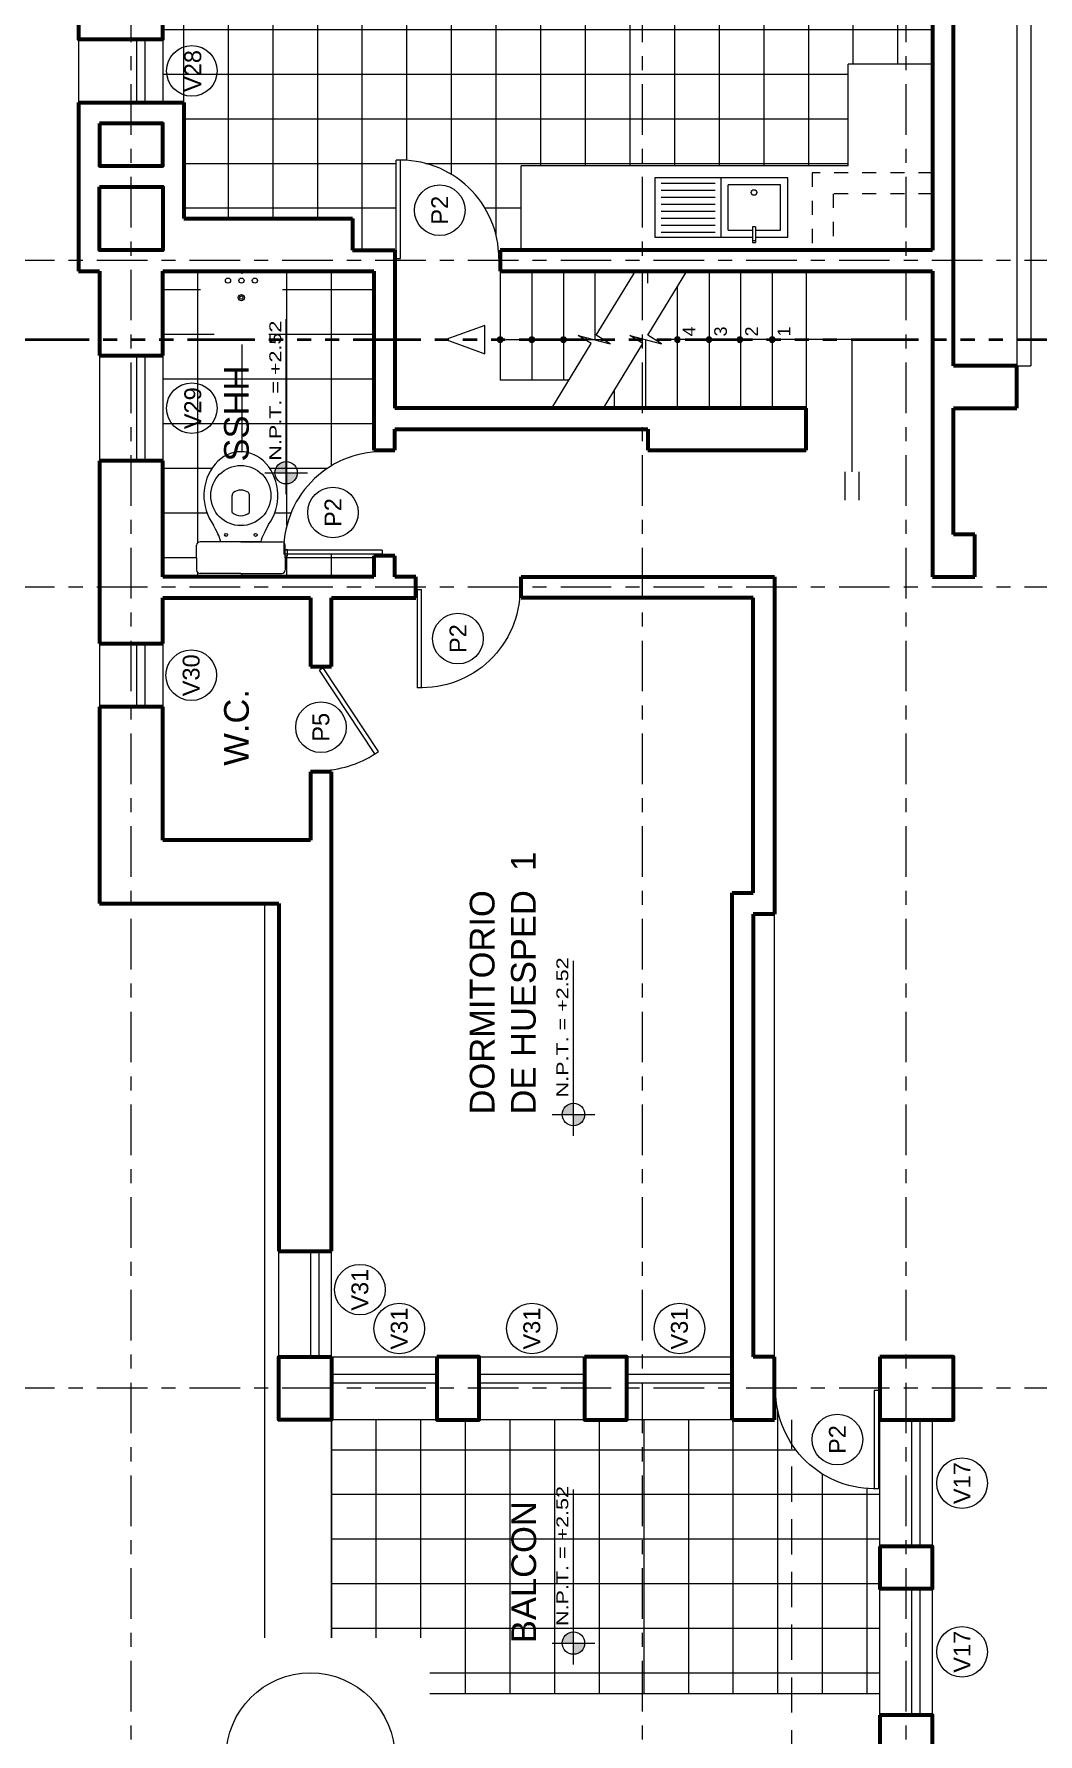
# Model space of a CAD drawing. Header units: millimetres. Extents: x -1459 to -1413, y -119 to 301.
# Drawn here: x -1448.69 to -1441.55, y -24.98 to -12.89 of the extents above; entities that cross this region are included whole.
import ezdxf

# ---------------------------------------------------------------- set-up
doc = ezdxf.new("R2010")
doc.units = ezdxf.units.MM
for name, pattern in [('ACAD_ISO06W100', [36, 24, -3, 0, -3, 0, -3, 0, -3]), ('ACAD_ISO10W100', [18, 12, -3, 0, -3]), ('RAYITAS', [0.375, 0.25, -0.125])]:
    doc.linetypes.add(name, pattern=pattern)
doc.layers.get('0').update_dxf_attribs({"lineweight": 0})
for name, color, linetype, lineweight in [('CORTE PLUMA 5', 5, 'Continuous', 40), ('EJES', 2, 'ACAD_ISO10W100', 13), ('GRADAS CAMBIO NIVEL', 3, 'Continuous', 15), ('MOBILIARIO FIJO', 2, 'Continuous', 9), ('MURO CORTADO', 1, 'Continuous', 60), ('MURO VISTO', 6, 'Continuous', 18), ('PROYECCIONES', 40, 'RAYITAS', 13), ('PUERTA VENTANA', 4, 'Continuous', 9), ('SANITARIOS', 130, 'Continuous', 13), ('TEXTOS', 30, 'Continuous', 5), ('TEXTURAS', 227, 'Continuous', 0), ('VANOS CUADRO', 8, 'Continuous', 9)]:
    doc.layers.add(name, color=color, linetype=linetype, lineweight=lineweight)
doc.styles.add('Arial', font='arial.ttf')
doc.styles.get("Standard").update_dxf_attribs({"font": 'arial.ttf'})
pattern_1 = [(180, (-1328.150261513478, -468.7314902178164), (-5.551115123125783e-17, -0.3175), []), (270, (-1328.150261513478, -468.7314902178164), (0.3175, -5.551115123125783e-17), [])]

# ---------------------------------------------------------------- blocks, each defined once
blk = doc.blocks.new('npt')
h = blk.add_hatch(color=256)
h.paths.add_polyline_path([(-2.91038e-11, -3.638e-12), (0.0708749999757856, -3.638e-12, 0.4142135623368033), (0, 0.0708750000012515)])
h.paths.add_polyline_path([(0, -0.0708750000012515), (-2.91038e-11, -3.638e-12), (-0.0708749999757856, 0, 0.4142135623232728)])
for p, q in [((0, 0.1350000000020373), (0, -0.1350000000020373)), ((-0.1350000000093132, 0), (0.9715157110476866, 0))]:
    blk.add_line(p, q)
blk.add_circle((0, 0), 0.0708750000000036)
blk = doc.blocks.new('FHJK')
at = {"layer": 'PUERTA VENTANA'}
for p, q in [((604.3764424121912, 118.1277774684468), (604.3764424121912, 118.8271343158431)), ((604.4064424121912, 118.1277774684468), (604.4064424121912, 118.8271343158431))]:
    blk.add_line(p, q, dxfattribs=at)
blk.add_arc((604.4064424121914, 118.1277774684468), 0.7000000000000524, 0, 92.45628572359811, dxfattribs=at)
blk = doc.blocks.new('KIOL')
at = {"layer": 'PUERTA VENTANA'}
blk.add_line((606.5414424121908, 117.8177774684466), (607.2407992595871, 117.8177774684466), dxfattribs=at)
blk.add_arc((606.5414424121908, 117.7877774684464), 0.7000000000000524, 270, 2.456285723598368, dxfattribs=at)
blk = doc.blocks.new('CIRCULO GRADA')
at = {"layer": 'GRADAS CAMBIO NIVEL'}
h = blk.add_hatch(color=256, dxfattribs=at)
h.paths.add_polyline_path([(0.0141421356237146, 0.0141421356237288, 0.4142135623736029), (-0.014142135623743, 0.0141421356237288), (-1.42e-14, 0)])
h.paths.add_polyline_path([(0.0141421356237146, 0.0141421356237288), (-4.26e-14, 0), (0.0141421356237146, -0.0141421356237288, 0.4142135623738109)])
h.paths.add_polyline_path([(0.0141421356237146, -0.0141421356237288), (-4.26e-14, 0), (-0.0141421356237146, -0.0141421356237288, 0.414213562372146)])
h.paths.add_polyline_path([(-7.11e-14, -5.68e-14), (-0.0141421356237999, 0.014142135623672, 0.4142135623711055), (-0.0141421356236862, -0.0141421356237288)])
blk.add_circle((0, 0), 0.02, dxfattribs=at)
blk = doc.blocks.new('INODORO 1')
at = {"layer": 'MOBILIARIO FIJO'}
for p, q in [((367.0567010465671, 148.6728973968418), (367.0567010465671, 148.7607990253489)), ((367.3718861687515, 148.7860142749043), (367.0817377737691, 148.7860142749043)), ((367.3718861687515, 148.7860142749043), (367.6620345637338, 148.7860142749043)), ((367.6870712909359, 148.6728973968416), (367.6870712909359, 148.7607990253614)), ((367.056922695628, 148.6599393464955), (367.0408132338274, 148.659939346496)), ((367.0408132338274, 148.659939346496), (367.0408132338274, 148.6179146635377)), ((367.0408132338274, 148.6179146635377), (367.056922695628, 148.6179146635377)), ((367.0567010465671, 148.6728973968418), (367.0567010465671, 148.5849957683222)), ((367.3718861687513, 148.5597805187792), (367.0817377737691, 148.5597805187792)), ((367.2281353397315, 148.559780518779), (367.5156369977714, 148.5597805187792)), ((367.3718861687513, 148.5597805187792), (367.6620345637338, 148.559780518779)), ((367.6870712909359, 148.6728973968416), (367.6870712909359, 148.5849957683345)), ((367.3097712047582, 148.350357515372), (367.3097712047582, 148.2312875803245)), ((367.4344444308666, 148.350357515372), (367.4344444308666, 148.2312875803243))]:
    blk.add_line(p, q, dxfattribs=at)
for centre, radius in [((367.3724452111004, 148.2309715410418), 0.213941777026081), ((367.2670461104175, 148.510534847502), 0.01050617073951798), ((367.4771695252074, 148.510534847502), 0.01050617073951798)]:
    blk.add_circle(centre, radius, dxfattribs=at)
for centre, radius, start, end in [((367.0817377737691, 148.7609769157389), 0.02503735916548067, 90, 180.4070898312266), ((367.6620345637338, 148.7609769157389), 0.02503735916548067, 359.5929101973957, 90), ((367.0817377737691, 148.5848178779447), 0.02503735916548067, 179.5929101973827, 270), ((367.6620345637338, 148.5848178779445), 0.02503735916548067, 270, 0.4070898312265475), ((367.3721078178124, 148.2833581636849), 0.0915137500792298, 47.06469712182599, 132.935302878174), ((367.345608920503, 148.2328051383201), 0.03586983206079106, 182.4247570438933, 221.6359265069881), ((367.3721078178124, 148.2833581636849), 0.0915137500792298, 234.3729721009291, 305.6270278991839), ((367.3986067151219, 148.2328051383201), 0.03586983206079106, 318.3640734932557, 357.5752429557417)]:
    blk.add_arc(centre, radius, start, end, dxfattribs=at)
blk.add_ellipse((367.3724452111004, 148.2309715410418), major_axis=(-0.0003373932877366696, -0.31206743737107), ratio=0.8415857121190743, start_param=-2.293426309950728, end_param=2.307823187087835, dxfattribs=at)
for points, knots in [([(367.2281353397315, 148.559780518779), (367.2247829374159, 148.5395008579339), (367.2065621791568, 148.4981968193192), (367.1864694924083, 148.45875804), (367.1756766158147, 148.4375733232164)], [0, 0, 0, 0, 0.06166465119885829, 0.1332294422540202, 0.1332294422540202, 0.1332294422540202, 0.1332294422540202]), ([(367.5156369977714, 148.5597805187792), (367.5190887053326, 148.5396575949294), (367.5370036164405, 148.4993662586337), (367.5566997178784, 148.4608595859115), (367.5671427253361, 148.4404984936543)], [0.0004021721269464019, 0.0004021721269464019, 0.0004021721269464019, 0.0004021721269464019, 0.06166465119885829, 0.130541715782985, 0.130541715782985, 0.130541715782985, 0.130541715782985])]:
    blk.add_open_spline(points, degree=3, knots=knots, dxfattribs=at)
blk = doc.blocks.new('lavadero')
at = {"layer": 'MOBILIARIO FIJO'}
for centre, radius in [((270.2381860995952, 170.0337228569724), 0.01840810419685113), ((270.1174549883727, 169.9386143186225), 0.02218251811223126), ((270.1174549883727, 169.9386143186225), 0.01143709943312388), ((270.2381860995952, 169.9382308164518), 0.01840810419685113), ((270.2381860995952, 169.8423552737599), 0.01840810419685113)]:
    blk.add_circle(centre, radius, dxfattribs=at)
blk = doc.blocks.new('HJKL')
at = {"layer": 'PUERTA VENTANA'}
for p, q in [((616.1914424121913, 118.4927774684468), (615.492085564795, 118.4927774684468)), ((616.1914424121913, 118.4627774684468), (615.492085564795, 118.4627774684468)), ((616.1914424121913, 118.4977774684471), (616.1914424121913, 118.4627774684468))]:
    blk.add_line(p, q, dxfattribs=at)
blk.add_arc((616.1914424121913, 118.4627774684466), 0.7000000000000524, 177.5437142764017, 270, dxfattribs=at)

msp = doc.modelspace()

# ---------------------------------------------------------------- hatches: boundary and pattern name
at = {"layer": 'TEXTURAS'}
h = msp.add_hatch(dxfattribs=at)
h.set_pattern_fill('ANSI37', color=256, scale=0.1, angle=45, style=0)
h.set_pattern_definition([(180, (-1208.551778573535, -9.680265207536195), (-5.551115123125783e-17, -0.3175), []), (270, (-1208.551778573535, -9.680265207536195), (0.3175, -5.551115123125783e-17), [])])
h.paths.add_polyline_path([(-1446.578038981924, -8.439520554148572), (-1446.578038981924, -8.649520554148609), (-1447.028038981924, -8.649520554148609), (-1447.778038981924, -8.649520554148609), (-1447.778038981924, -9.399520554148609), (-1447.778038981924, -9.849520554148427), (-1447.778038981924, -10.59952055414888), (-1447.778038981924, -11.0495205541487), (-1447.778038981924, -11.7995205541487), (-1447.778038981924, -12.9245205541487), (-1447.778038981924, -13.37452055414897), (-1447.628038981925, -13.37452055414897), (-1447.628038981925, -14.19952055414879), (-1446.428038981925, -14.19952055414879), (-1446.428038981925, -14.42452055414915), (-1446.118038981924, -14.42452055414915), (-1446.118038981924, -13.78514771607606, -0.4016958768379831), (-1445.39061377545, -14.42452055414915), (-1445.228038981924, -14.42452055414915), (-1445.228038981924, -13.82452055414925), (-1444.365538981924, -13.82452055414941), (-1444.365538981924, -10.2995205541487), (-1444.928038981924, -10.2995205541487), (-1444.928038981924, -9.989520554148342), (-1445.567395829321, -9.989520554148342, -0.4016892198870846), (-1444.928038981924, -9.262096723181596), (-1444.928038981924, -8.649520554148609), (-1445.378038981925, -8.649520554148609), (-1445.828038981924, -8.649520554148609), (-1445.828038981924, -8.439520554148572), (-1445.838038981924, -8.439520554148572)])
h.paths.add_polyline_path([(-1444.365538981924, -10.2995205541487), (-1444.365538981924, -13.82452055414941), (-1442.903038981924, -13.8245205541497), (-1442.903038981924, -13.10146188791887), (-1442.490538981924, -13.10146188791887), (-1442.490538981924, -11.68568807132886, -0.3838726230918177), (-1443.117389901114, -10.98952055414873), (-1443.128038981924, -11.0495205541487), (-1443.278038981924, -11.0495205541487), (-1443.278038981924, -10.2995205541487)])
h.paths.add_polyline_path([(-1442.490538981924, -11.68568807132886), (-1442.490538981924, -13.10146188791887), (-1442.303038981924, -13.10146188791887), (-1442.303038981924, -11.0495205541487), (-1442.378038981925, -11.0495205541487), (-1442.378038981925, -10.98952055414873), (-1442.387389901114, -10.98952055414873), (-1442.387389901114, -11.688877401545, -0.03690676533482583)])
h.paths.add_polyline_path([(-1444.777104466235, -10.45156085055631), (-1444.777104466235, -10.17229209202971), (-1444.941961219305, -10.17229209202971), (-1444.941961219305, -10.45156085055631)], flags=24)
h.paths.add_polyline_path([(-1444.152104466235, -10.4506004139939), (-1444.152104466235, -10.1713316554673), (-1444.316961219305, -10.1713316554673), (-1444.316961219305, -10.4506004139939)], flags=9)
h = msp.add_hatch(dxfattribs=at)
h.set_pattern_fill('ANSI37', color=256, scale=0.1, angle=45, style=0)
h.set_pattern_definition(pattern_1)
edge = h.paths.add_edge_path()
edge.add_line((-1447.778038981924, -14.57452055414879), (-1447.778038981924, -15.1745205541487))
edge.add_line((-1447.778038981924, -15.1745205541487), (-1447.778038981924, -15.9245205541487))
edge.add_line((-1447.778038981924, -15.9245205541487), (-1447.778038981924, -16.74952055414897))
edge.add_line((-1447.778038981924, -16.74952055414897), (-1446.278038981924, -16.74952055414897))
edge.add_line((-1446.278038981924, -16.74952055414897), (-1446.278038981924, -16.59952055414888))
edge.add_line((-1446.278038981924, -16.59952055414888), (-1446.278038981924, -16.58952055414878))
edge.add_line((-1446.278038981924, -16.58952055414878), (-1446.891539786928, -16.58952055414878))
edge.add_line((-1446.891539786928, -16.58952055414878), (-1446.891539786928, -16.60062611452688))
edge.add_line((-1446.891539786928, -16.60062611452688), (-1446.907427599667, -16.60062611452642))
edge.add_line((-1446.907427599667, -16.60062611452642), (-1446.907427599667, -16.61358416487266))
edge.add_line((-1446.907427599667, -16.61358416487266), (-1446.907427599667, -16.70148579337976))
edge.add_arc((-1446.932464326869, -16.70166368376979), 0.02503735916542609, -90, 0.4070898313607927, ccw=False)
edge.add_line((-1446.932464326869, -16.72670104293522), (-1447.222612721852, -16.72670104293522))
edge.add_line((-1447.222612721852, -16.72670104293522), (-1447.512761116834, -16.72670104293522))
edge.add_arc((-1447.512761116834, -16.70166368376974), 0.02503735916549565, 180.4070897292423, 270, ccw=False)
edge.add_line((-1447.537797844036, -16.70184157411515), (-1447.537797844036, -16.61358416487244))
edge.add_line((-1447.537797844036, -16.61358416487244), (-1447.537797844036, -16.52568253630133))
edge.add_arc((-1447.512761116834, -16.5255046459753), 0.02503735916542609, 90, 180.4070896848857, ccw=False)
edge.add_line((-1447.512761116834, -16.50046728680988), (-1447.366363550872, -16.50046728680999))
edge.add_spline(control_points=[(-1447.366363550872, -16.50046728681011), (-1447.369815258433, -16.48034436296027), (-1447.387730169541, -16.44005302666457), (-1447.407426270978, -16.40154635394239), (-1447.417869278436, -16.3811852616852)], knot_values=[0.0004021721269464019, 0.0004021721269464019, 0.0004021721269464019, 0.0004021721269464019, 0.06166465119885829, 0.130541715782985, 0.130541715782985, 0.130541715782985, 0.130541715782985], degree=3, periodic=0)
edge.add_ellipse((-1447.223171764201, -16.17165830907263), major_axis=(0.000337393288056767, 0.3120674373710465), ratio=0.8415857121191044, start_angle=228.5963518156028, end_angle=492.2285284826155, ccw=False)
edge.add_spline(control_points=[(-1447.026403168915, -16.37826009124726), (-1447.037196045508, -16.39944480803089), (-1447.057288732257, -16.43888358735009), (-1447.075509490516, -16.48018762596482), (-1447.078861892832, -16.50046728680988)], knot_values=[0, 0, 0, 0, 0.0715647910551619, 0.1332294422540202, 0.1332294422540202, 0.1332294422540202, 0.1332294422540202], degree=3, periodic=0)
edge.add_line((-1447.078861892832, -16.50046728681011), (-1446.932464326869, -16.50046728681011))
edge.add_arc((-1446.932464326869, -16.52550464597559), 0.02503735916549282, 48.99435750116447, 90, ccw=False)
edge.add_arc((-1446.218038981924, -16.55952055414858), 0.700000000000061, 94.91710033552403, 175.6651047170597, ccw=False)
edge.add_line((-1446.278038981924, -15.86209672318202), (-1446.278038981924, -15.84952055414854))
edge.add_line((-1446.278038981924, -15.84952055414854), (-1446.278038981924, -14.57452055414879))
edge.add_line((-1446.278038981924, -14.57452055414879), (-1447.778038981924, -14.57452055414879))
h.paths.add_polyline_path([(-1447.511200312129, -14.81509693906131), (-1447.511200312129, -14.62213271044394, -0.4142135623730949), (-1447.483588155834, -14.59452055414877), (-1446.953588155834, -14.59452055414872, -0.4142135623720913), (-1446.925975999539, -14.62213271044382), (-1446.925975999539, -14.81509693900225, -0.9646142265570078)], flags=16)
h = msp.add_hatch(dxfattribs=at)
h.set_pattern_fill('ANSI37', color=256, scale=0.1, angle=45, style=0)
h.set_pattern_definition(pattern_1)
edge = h.paths.add_edge_path()
edge.add_line((-1445.878038981931, -24.29952055414824), (-1445.878038981931, -24.69952055414919))
edge.add_line((-1445.878038981931, -24.69952055414919), (-1442.678038981926, -24.6995205541497))
edge.add_line((-1442.678038981926, -24.6995205541497), (-1442.678038981925, -23.23837676253575))
edge.add_arc((-1442.718038981925, -22.53952055414945), 0.7000000000000283, 179.9999999999953, 273.275828959758, ccw=False)
edge.add_line((-1443.418038981925, -22.53952055414939), (-1443.428038981925, -22.74952055414943))
edge.add_line((-1443.428038981925, -22.74952055414943), (-1446.578038981924, -22.74952055414943))
edge.add_line((-1446.578038981924, -22.74952055414943), (-1446.578038981924, -24.29952055414824))
edge.add_line((-1446.578038981924, -24.29952055414824), (-1445.878038981931, -24.29952055414824))

# ---------------------------------------------------------------- linework, layer by layer
at = {"layer": 'CORTE PLUMA 5', "linetype": 'ACAD_ISO06W100', "lineweight": 40, "ltscale": 0.02}
msp.add_line((-1453.503038981919, -15.06202055414894), (-1425.428038981923, -15.06202055414892), dxfattribs=at)
at = {"layer": 'EJES', "ltscale": 0.03}
for p, q in [((-1448.003038981919, -41.32452055414868), (-1448.003038981919, 10.60047944585105)), ((-1444.365538981924, -41.32452055414913), (-1444.365538981924, 10.60047944585071)), ((-1442.490538981924, -41.32452055414868), (-1442.490538981924, 10.60047944585128)), ((-1427.428038981924, -14.49950456347258), (-1451.503038981919, -14.49950456347236)), ((-1427.428038981923, -16.82452055414925), (-1451.503038981919, -16.82452055414902)), ((-1427.428038981923, -22.52452055414952), (-1451.503038981919, -22.52452055414929))]:
    msp.add_line(p, q, dxfattribs=at)
at = {"layer": 'GRADAS CAMBIO NIVEL'}
for p, q in [((-1445.378038981924, -14.57452055414879), (-1445.378038981924, -15.34952055414888)), ((-1445.153038981925, -14.57452055414879), (-1445.153038981925, -15.34952055414888)), ((-1444.928038981925, -14.57452055414879), (-1444.928038981925, -15.34952055414888)), ((-1444.703038981925, -15.06367069720594), (-1444.703038981925, -14.57452055414879)), ((-1444.328038981924, -14.66112309452754), (-1444.328038981924, -14.57452055414879)), ((-1443.893038981924, -14.57452055414876), (-1443.893038981924, -15.54952055414913)), ((-1443.668038981924, -14.57452055414876), (-1443.668038981924, -15.54952055414913)), ((-1443.443038981924, -14.57452055414876), (-1443.443038981924, -15.54952055414913)), ((-1443.203038981924, -14.57452055414876), (-1443.203038981924, -15.54952055414913)), ((-1444.118038981924, -15.54952055414913), (-1444.118038981924, -14.6849773428255)), ((-1445.338755772871, -15.06202055414829), (-1444.625427685438, -15.0620205541484)), ((-1444.343038981924, -15.54952055414913), (-1444.343038981924, -15.06112309452726)), ((-1444.888617723317, -15.34952055414888), (-1445.378038981924, -15.34952055414888)), ((-1444.568038981924, -15.42401810705303), (-1444.568038981924, -15.54952055414913)), ((-1442.92528973865, -16.20326906054382), (-1442.92528973865, -16.00326906054377)), ((-1442.82528973865, -16.20326906054382), (-1442.82528973865, -16.00326906054377))]:
    msp.add_line(p, q, dxfattribs=at)
for points in [[(-1445.010397203363, -15.54952055414915), (-1444.730293507888, -15.08950266711261), (-1444.823097047487, -15.03299477227168), (-1444.595897428822, -15.09104633602627), (-1444.694628327169, -15.03092928396862), (-1444.416722238141, -14.57452055414879)], [(-1444.644457095683, -15.54952055414913), (-1444.364353400208, -15.08950266711315), (-1444.457156939807, -15.03299477227222), (-1444.229957321143, -15.09104633602681), (-1444.328688219489, -15.03092928396916), (-1444.050782130461, -14.57452055414876)], [(-1442.87528973865, -16.00326906054377), (-1442.87528973865, -15.06202055414931), (-1444.262626683196, -15.06202055414852)]]:
    msp.add_lwpolyline(points, dxfattribs=at)
msp.add_lwpolyline([(-1445.488755772871, -14.96202055414247), (-1445.763914425499, -15.06202055414829), (-1445.488755772871, -15.16202055415411)], close=True, dxfattribs=at)
at = {"layer": 'MOBILIARIO FIJO'}
for p, q in [((-1441.703038981924, -12.24952055414852), (-1441.703038981924, -15.24952055414897)), ((-1441.603038981925, -12.24952055414852), (-1441.603038981925, -15.24952055414897)), ((-1442.903038981924, -13.8245205541497), (-1442.903038981924, -13.10146188791887)), ((-1445.228038981924, -14.42452055414915), (-1445.228038981924, -13.82452055414925)), ((-1443.33351634617, -13.91032154841483), (-1444.277915517508, -13.91032154841483)), ((-1444.277915517508, -13.91032154841483), (-1444.277915517508, -14.33368068051325)), ((-1443.805715931839, -14.33368068051325), (-1443.805715931839, -13.91032154841483)), ((-1443.33351634617, -14.33368068051325), (-1443.33351634617, -13.91032154841483)), ((-1444.233012619253, -13.94781969405452), (-1443.849705466071, -13.94781969405452)), ((-1444.233012619253, -13.99781969405447), (-1443.849705466071, -13.99781969405447)), ((-1443.755715931839, -14.2836806805133), (-1443.755715931839, -13.96032154841478)), ((-1443.38351634617, -13.96032154841478), (-1443.755715931839, -13.96032154841478)), ((-1443.38351634617, -14.28368068051319), (-1443.38351634617, -13.96032154841478)), ((-1444.233012619253, -14.04781969405443), (-1443.849705466071, -14.04781969405443)), ((-1444.233012619253, -14.09781969405438), (-1443.849705466071, -14.09781969405438)), ((-1444.233012619253, -14.14781969405433), (-1443.849705466071, -14.14781969405433)), ((-1444.233012619253, -14.19781969405429), (-1443.849705466071, -14.19781969405429)), ((-1444.233012619253, -14.24781969405424), (-1443.849705466071, -14.24781969405424)), ((-1443.56292443964, -14.26036169960051), (-1443.58292443964, -14.26036169960051)), ((-1443.58292443964, -14.26036169960057), (-1443.58292443964, -14.3718342798675)), ((-1443.56292443964, -14.26036169960057), (-1443.56292443964, -14.3718342798675)), ((-1444.277915517508, -14.33368068051325), (-1443.58292443964, -14.33368068051325)), ((-1444.233012619253, -14.2978196940542), (-1443.849705466071, -14.2978196940542)), ((-1443.755715931839, -14.28368068051307), (-1443.58292443964, -14.28368068051319)), ((-1443.58292443964, -14.35610249286904), (-1443.56292443964, -14.35610249286904)), ((-1443.58292443964, -14.3718342798675), (-1443.56292443964, -14.3718342798675)), ((-1443.56292443964, -14.28368068051319), (-1443.38351634617, -14.28368068051319)), ((-1443.56292443964, -14.33368068051314), (-1443.33351634617, -14.33368068051325)), ((-1441.703038981924, -15.24952055414897), (-1441.603038981925, -15.24952055414897)), ((-1443.428038981925, -22.29952055414915), (-1443.428038981925, -19.14952055414906))]:
    msp.add_line(p, q, dxfattribs=at)
for points in [[(-1442.308594537479, -13.10146188791887), (-1442.903038981924, -13.10146188791887)], [(-1442.903038981924, -13.8245205541497), (-1445.228038981924, -13.82452055414925)]]:
    msp.add_lwpolyline(points, dxfattribs=at)
msp.add_circle((-1443.57292443964, -14.01527005770234), 0.01968539829090332, dxfattribs=at)
at = {"layer": 'MURO CORTADO'}
for p, q in [((-1442.303038981924, -11.0495205541487), (-1442.303038981924, -14.42452055414915)), ((-1442.153038981924, -15.24952055414897), (-1442.153038981924, -12.24952055414852)), ((-1448.378038981925, -13.37452055414897), (-1447.628038981925, -13.37452055414897)), ((-1448.378038981925, -13.37452055414897), (-1448.378038981925, -14.57452055414879)), ((-1447.628038981925, -13.37452055414897), (-1447.628038981925, -14.19952055414879)), ((-1447.628038981925, -14.19952055414879), (-1446.428038981925, -14.19952055414879)), ((-1446.428038981925, -14.19952055414879), (-1446.428038981925, -14.42452055414915)), ((-1446.428038981925, -14.42452055414915), (-1446.128038981924, -14.42452055414915)), ((-1446.128038981925, -14.42452055414915), (-1446.128038981925, -15.54952055414915)), ((-1442.303038981924, -14.42452055414915), (-1445.378038981924, -14.42452055414915)), ((-1445.378038981924, -14.42452055414915), (-1445.378038981924, -14.57452055414879)), ((-1448.378038981925, -14.57452055414879), (-1448.228038981925, -14.57452055414879)), ((-1448.228038981925, -14.57452055414879), (-1448.228038981925, -15.1745205541487)), ((-1447.778038981924, -15.1745205541487), (-1447.778038981924, -14.57452055414879)), ((-1447.778038981924, -14.57452055414879), (-1446.278038981924, -14.57452055414879)), ((-1446.278038981924, -14.57452055414879), (-1446.278038981924, -15.84952055414888)), ((-1445.378038981924, -14.57452055414879), (-1442.303038981924, -14.57452055414879)), ((-1442.303038981924, -14.57452055414879), (-1442.303038981924, -16.74952055414897)), ((-1448.228038981925, -15.1745205541487), (-1447.778038981924, -15.1745205541487)), ((-1441.703038981924, -15.24952055414897), (-1442.153038981924, -15.24952055414897)), ((-1441.703038981924, -15.54952055414915), (-1441.703038981924, -15.24952055414897)), ((-1443.203038981924, -15.54952055414913), (-1446.128038981925, -15.54952055414915)), ((-1443.203038981924, -15.84952055414882), (-1443.203038981924, -15.5495205541491)), ((-1442.153038981924, -16.44952055414879), (-1442.153038981924, -15.54952055414915)), ((-1442.153038981924, -15.54952055414915), (-1441.703038981924, -15.54952055414915)), ((-1446.128038981925, -15.84952055414888), (-1446.128038981925, -15.69952055414879)), ((-1446.128038981925, -15.69952055414879), (-1444.328038981924, -15.69952055414879)), ((-1444.328038981924, -15.69952055414879), (-1444.328038981924, -15.84952055414888)), ((-1447.778038981924, -15.9245205541487), (-1448.228038981925, -15.9245205541487)), ((-1448.228038981925, -15.9245205541487), (-1448.228038981925, -17.22452055414922)), ((-1447.778038981924, -16.74952055414897), (-1447.778038981924, -15.9245205541487)), ((-1446.278038981924, -15.84952055414888), (-1446.128038981925, -15.84952055414888)), ((-1444.328038981924, -15.84952055414888), (-1443.203038981924, -15.84952055414888)), ((-1442.003038981924, -16.44952055414879), (-1442.153038981924, -16.44952055414879)), ((-1442.003038981924, -16.74952055414897), (-1442.003038981924, -16.44952055414879)), ((-1446.278038981924, -16.59952055414888), (-1446.278038981924, -16.74952055414897)), ((-1446.128038981925, -16.59952055414888), (-1446.278038981924, -16.59952055414888)), ((-1446.128038981925, -16.74952055414897), (-1446.128038981925, -16.59952055414888)), ((-1446.278038981924, -16.74952055414897), (-1447.778038981924, -16.74952055414897)), ((-1445.978038981924, -16.74952055414897), (-1446.128038981925, -16.74952055414897)), ((-1445.978038981924, -16.89952055414906), (-1445.978038981924, -16.74952055414897)), ((-1445.228038981924, -16.74952055414897), (-1443.428038981925, -16.74952055414897)), ((-1445.228038981924, -16.89952055414906), (-1445.228038981924, -16.74952055414897)), ((-1443.428038981925, -16.74952055414897), (-1443.428038981925, -19.14952055414912)), ((-1442.303038981924, -16.74952055414897), (-1442.003038981924, -16.74952055414897)), ((-1447.778038981924, -17.22452055414922), (-1447.778038981924, -16.89952055414906)), ((-1447.778038981924, -16.89952055414906), (-1446.728038981925, -16.89952055414906)), ((-1446.728038981925, -16.89952055414906), (-1446.728038981925, -17.38702055414873)), ((-1446.578038981924, -16.89952055414906), (-1445.978038981924, -16.89952055414906)), ((-1446.578038981924, -17.38702055414873), (-1446.578038981924, -16.89952055414906)), ((-1443.578038981924, -16.89952055414906), (-1445.228038981924, -16.89952055414906)), ((-1443.578038981924, -18.99952055414897), (-1443.578038981924, -16.89952055414906)), ((-1448.228038981925, -17.22452055414922), (-1447.778038981924, -17.22452055414922)), ((-1446.728038981925, -17.38702055414873), (-1446.578038981924, -17.38702055414873)), ((-1447.778038981924, -17.67452055414904), (-1448.228038981925, -17.67452055414904)), ((-1448.228038981925, -17.67452055414915), (-1448.228038981925, -19.07452055414879)), ((-1447.778038981924, -18.62452055414897), (-1447.778038981924, -17.67452055414904)), ((-1446.578038981924, -18.13702055414919), (-1446.728038981925, -18.13702055414919)), ((-1446.728038981925, -18.13702055414925), (-1446.728038981925, -18.62452055414897)), ((-1446.578038981924, -21.54952055414961), (-1446.578038981925, -18.13702055414919)), ((-1446.728038981925, -18.62452055414897), (-1447.778038981924, -18.62452055414897)), ((-1448.228038981925, -19.07452055414879), (-1446.953038981924, -19.07452055414879)), ((-1446.953038981924, -19.07452055414879), (-1446.953038981924, -21.54952055414961)), ((-1443.728038981925, -18.99952055414897), (-1443.578038981924, -18.99952055414897)), ((-1443.728038981925, -22.74952055414943), (-1443.728038981925, -18.99952055414897)), ((-1443.428038981925, -19.14952055414912), (-1443.578038981924, -19.14952055414906)), ((-1443.578038981924, -19.14952055414906), (-1443.578038981925, -22.29952055414915)), ((-1446.953038981924, -21.54952055414961), (-1446.578038981924, -21.54952055414961)), ((-1443.428038981925, -22.29952055414915), (-1443.578038981925, -22.29952055414915)), ((-1443.428038981925, -22.74952055414943), (-1443.428038981925, -22.29952055414915)), ((-1443.728038981925, -22.74952055414943), (-1443.428038981925, -22.74952055414943))]:
    msp.add_line(p, q, dxfattribs=at)
for points in [[(-1448.378038981925, -11.7995205541487), (-1448.378038981925, -12.9245205541487), (-1447.778038981924, -12.9245205541487), (-1447.778038981924, -11.7995205541487)], [(-1448.228038981925, -13.52452055414861), (-1448.228038981925, -13.82452055414879), (-1447.778038981924, -13.82452055414879), (-1447.778038981924, -13.52452055414861)], [(-1448.228038981925, -13.97452055414888), (-1447.778038981924, -13.97452055414888), (-1447.778038981924, -14.42452055414915), (-1448.228038981925, -14.42452055414915)], [(-1446.578038981924, -22.29952055414915), (-1446.578038981924, -22.74952055414943), (-1446.953038981924, -22.74952055414943), (-1446.953038981924, -22.29952055414915)], [(-1445.828038981925, -22.29952055414915), (-1445.828038981925, -22.74952055414943), (-1445.528038981925, -22.74952055414943), (-1445.528038981925, -22.29952055414915)], [(-1444.778038981924, -22.29952055414915), (-1444.778038981924, -22.74952055414943), (-1444.478038981925, -22.74952055414943), (-1444.478038981925, -22.29952055414915)], [(-1442.678038981924, -22.29952055414915), (-1442.678038981924, -22.74952055414943), (-1442.153038981924, -22.74952055414943), (-1442.153038981924, -22.29952055414915)], [(-1442.678038981924, -23.64952055414906), (-1442.678038981924, -23.94952055414879), (-1442.303038981924, -23.94952055414879), (-1442.303038981924, -23.64952055414906)], [(-1442.678038981924, -24.84952055414934), (-1442.678038981924, -25.14952055414906), (-1442.303038981924, -25.14952055414906), (-1442.303038981924, -24.84952055414934)]]:
    msp.add_lwpolyline(points, close=True, dxfattribs=at)
at = {"layer": 'MURO VISTO'}
for p, q in [((-1448.378038981925, -12.9245205541487), (-1448.378038981925, -13.37452055414897)), ((-1447.778038981924, -12.9245205541487), (-1447.778038981924, -13.37452055414897)), ((-1448.228038981925, -15.1745205541487), (-1448.228038981925, -15.9245205541487)), ((-1447.778038981924, -15.1745205541487), (-1447.778038981924, -15.9245205541487)), ((-1448.228038981925, -17.22452055414922), (-1448.228038981925, -17.67452055414904)), ((-1447.778038981924, -17.22452055414922), (-1447.778038981924, -17.67452055414904)), ((-1447.053038981931, -24.29952055414836), (-1447.05303898193, -19.07452055414868)), ((-1446.953038981924, -22.29952055414915), (-1446.953038981924, -21.54952055414961)), ((-1446.578038981924, -22.29952055414915), (-1446.578038981924, -21.54952055414961)), ((-1446.578038981924, -22.29952055414915), (-1445.828038981925, -22.29952055414915)), ((-1445.528038981924, -22.29952055414915), (-1444.778038981924, -22.29952055414915)), ((-1444.478038981924, -22.29952055414915), (-1443.728038981925, -22.29952055414915)), ((-1445.828038981924, -22.74952055414943), (-1446.578038981924, -22.74952055414943)), ((-1446.578038981924, -22.74952055414943), (-1446.578038981924, -24.2995205541483)), ((-1444.778038981924, -22.74952055414943), (-1445.528038981924, -22.74952055414943)), ((-1443.728038981924, -22.74952055414943), (-1444.478038981924, -22.74952055414943)), ((-1442.678038981926, -23.64952055414906), (-1442.678038981926, -22.74952055414943)), ((-1442.303038981947, -23.64952055414906), (-1442.303038981952, -22.74952055414943)), ((-1442.678038981926, -24.84952055414934), (-1442.678038981926, -23.94952055414879)), ((-1442.303038981942, -24.84952055414934), (-1442.303038981946, -23.94952055414925)), ((-1442.678038981926, -24.6995205541497), (-1445.878038981931, -24.69952055414925))]:
    msp.add_line(p, q, dxfattribs=at)
msp.add_circle((-1446.728038981925, -25.14952055414906), 0.6000000000001364, dxfattribs=at)
at = {"layer": 'PROYECCIONES', "linetype": 'RAYITAS', "lineweight": 13, "ltscale": 0.3}
for p, q in [((-1442.303038981924, -13.87458976124177), (-1443.160185199645, -13.87458976141639)), ((-1443.160185199645, -13.87458976141639), (-1443.160185199533, -14.42452055414915)), ((-1442.303038981924, -14.02458976124186), (-1443.010185199726, -14.02458976138592)), ((-1443.010185199726, -14.02458976138592), (-1443.010185199645, -14.42452055414915))]:
    msp.add_line(p, q, dxfattribs=at)
at = {"layer": 'PROYECCIONES'}
msp.add_line((-1443.303038981924, -36.08135630068088), (-1443.303038981925, -22.74952055414954), dxfattribs=at)
at = {"layer": 'PUERTA VENTANA'}
for p, q in [((-1447.963038981919, -13.37452055414897), (-1447.963038981919, -12.9245205541487)), ((-1447.903038981919, -13.37452055414897), (-1447.903038981919, -12.9245205541487)), ((-1446.088038981925, -14.48450456347234), (-1446.088038981924, -13.78450456347229)), ((-1446.118038981925, -14.48450456347234), (-1446.088038981925, -14.48450456347234)), ((-1447.963038981919, -15.9245205541487), (-1447.963038981919, -15.1745205541487)), ((-1447.903038981919, -15.9245205541487), (-1447.903038981919, -15.1745205541487)), ((-1445.968038981924, -16.83952055414912), (-1445.938038981924, -16.83952055414912)), ((-1445.938038981925, -17.53952055414916), (-1445.938038981924, -16.83952055414912)), ((-1447.963038981919, -17.67452055414904), (-1447.963038981919, -17.22452055414928)), ((-1447.903038981919, -17.67452055414904), (-1447.903038981919, -17.22452055414928)), ((-1446.638038981923, -17.3970205541485), (-1446.66306011229, -17.4135717787311)), ((-1446.269551015812, -18.00845479504537), (-1446.66306011229, -17.4135717787311)), ((-1446.244529885446, -17.99190357046277), (-1446.638038981923, -17.3970205541485)), ((-1446.725538981925, -22.29952055414915), (-1446.725538981925, -21.54952055414961)), ((-1446.665538981925, -22.29952055414915), (-1446.665538981925, -21.54952055414961)), ((-1446.578038981924, -22.42452055414932), (-1445.828038981925, -22.42452055414932)), ((-1446.578038981924, -22.48452055414933), (-1445.828038981925, -22.48452055414933)), ((-1445.528038981924, -22.42452055414932), (-1444.778038981925, -22.42452055414932)), ((-1445.528038981924, -22.48452055414933), (-1444.778038981925, -22.48452055414933)), ((-1444.478038981924, -22.42452055414932), (-1443.728038981924, -22.42452055414932)), ((-1444.478038981924, -22.48452055414933), (-1443.728038981924, -22.48452055414933)), ((-1442.450538981918, -23.64952055414639), (-1442.450538981918, -22.74952055414659)), ((-1442.390538981917, -23.64952055414639), (-1442.390538981917, -22.74952055414664)), ((-1442.450538981918, -24.84952055414666), (-1442.450538981918, -23.9495205541464)), ((-1442.390538981918, -24.84952055414666), (-1442.390538981918, -23.94952055414646))]:
    msp.add_line(p, q, dxfattribs=at)
msp.add_arc((-1446.663060112291, -17.41357177873121), 0.7138873945588741, 272.0085784656868, 305.8927073468791, dxfattribs=at)
at = {"layer": 'SANITARIOS'}
msp.add_line((-1446.218038981925, -16.5595205541488), (-1446.218038981925, -16.58952055414866), dxfattribs=at)
at = {"layer": 'VANOS CUADRO'}
for centre in [(-1447.571727905146, -13.14952055414884), (-1445.808456369058, -14.14108581235603), (-1447.571727905146, -15.5495205541487), (-1446.567717405623, -16.29247369296203), (-1445.678750182467, -17.18952055414914), (-1447.575722165947, -17.45007997730946), (-1446.653038981925, -17.82058141072255), (-1446.375722165948, -21.82236073102465), (-1446.095968205515, -22.09915292962094), (-1445.153038981924, -22.09915292962094), (-1444.103038981924, -22.09915292962094), (-1442.979950419921, -22.88919897784754), (-1442.093227950664, -23.19952055414947), (-1442.093227950659, -24.39952055414952)]:
    msp.add_circle(centre, 0.18, dxfattribs=at)

# ---------------------------------------------------------------- block references
at = {"rotation": 90}
msp.add_blockref('KIOL', (-1328.300261513478, -621.0259469756631), dxfattribs=at)
at = {"xscale": -1, "rotation": 90}
msp.add_blockref('KIOL', (-1328.150261513478, 589.7019218580417), dxfattribs=at)
at = {"layer": 'CORTE PLUMA 5', "rotation": 180}
msp.add_blockref('INODORO 1', (-1079.8507265531, 132.0593132319691), dxfattribs=at)
at = {"layer": 'GRADAS CAMBIO NIVEL', "rotation": 90}
msp.add_blockref('lavadero', (-1277.280740841554, -284.8800121300014), dxfattribs=at)
at = {"layer": 'GRADAS CAMBIO NIVEL', "xscale": -1, "rotation": 359.9999974019935}
for p in [(-1445.378038981924, -15.06202055414829), (-1445.153038981925, -15.06202055414829), (-1444.928038981925, -15.0620205541484), (-1444.118038981924, -15.0620205541486), (-1443.893038981924, -15.06202055414872), (-1443.673038981889, -15.0620205559627), (-1443.443038981888, -15.06202055505582)]:
    msp.add_blockref('CIRCULO GRADA', p, dxfattribs=at)
at = {"layer": 'PUERTA VENTANA', "xscale": -1, "rotation": 270}
msp.add_blockref('HJKL', (-1561.180816450371, -638.7309629663407), dxfattribs=at)
at = {"layer": 'SANITARIOS', "rotation": 90}
msp.add_blockref('FHJK', (-1328.090261513478, -620.9659629663399), dxfattribs=at)
at = {"layer": 'TEXTOS', "xscale": 1.125, "yscale": 1.125, "zscale": 1.125, "rotation": 90}
for p in [(-1446.901138241318, -16.00902377781077), (-1444.857240667464, -20.57608704326483), (-1444.857240667464, -24.3377361461792)]:
    msp.add_blockref('npt', p, dxfattribs=at)

# ---------------------------------------------------------------- texts
at = {"layer": 'GRADAS CAMBIO NIVEL', "char_height": 0.09, "width": 0.1643, "attachment_point": 5, "rotation": 89.99999740054591, "style": 'Arial'}
for s, insert in [('4', (-1444.035344024432, -15.0037728908143)), ('3', (-1443.810344024432, -15.00377289081442)), ('2', (-1443.590344024397, -15.0037728926284)), ('1', (-1443.360344024397, -15.00377289172152))]:
    msp.add_mtext(s, dxfattribs=dict(at, insert=insert))
at = {"layer": 'TEXTOS', "style": 'Arial', "width": 1.3}
for p in [(-1446.936116024555, -15.92301707470236), (-1444.894230849244, -20.45431281691779), (-1444.894230849244, -24.21596191983215)]:
    msp.add_text('N.P.T. = +2.52', height=0.08437499999999999, rotation=90, dxfattribs=at).set_placement(p)
at = {"layer": 'TEXTOS', "char_height": 0.1758002329573292, "attachment_point": 1, "rotation": 90}
for s, width, insert in [('\\PSSHH', 1.305772323254274, (-1447.635338944244, -15.92928940281072)), ('\\PW.C.', 1.305772323254274, (-1447.635338944244, -18.09404862713225)), ('DORMITORIO\\PDE HUESPED  1', 2.150347051962399, (-1445.594559246282, -20.57608704326483)), ('BALCON', 1.215780103732868, (-1445.298560900432, -24.3377361461792))]:
    msp.add_mtext_dynamic_manual_height_columns(s, width=width, gutter_width=12.5, heights=[0], dxfattribs=dict(at, insert=insert))
at = {"layer": 'VANOS CUADRO', "char_height": 0.12, "width": 0.4285000000000001, "attachment_point": 5, "style": 'Arial'}
for s, insert, rotation in [('V28', (-1447.564241575363, -13.15015248010812), 90.00000000000826), ('P2', (-1445.808456369058, -14.14108581235603), 90), ('V29', (-1447.564241575363, -15.55015248010798), 90.00000000000826), ('P2', (-1446.567717405623, -16.29247369296203), 90), ('P2', (-1445.678750182467, -17.18952055414914), 90), ('V30', (-1447.575722165947, -17.45063940046978), 90), ('P5', (-1446.653038981925, -17.82058141072255), 90), ('V31', (-1446.375722165948, -21.82292015418497), 90), ('V31', (-1446.095968205515, -22.09971235278127), 90), ('V31', (-1445.153038981924, -22.09971235278127), 90), ('V31', (-1444.103038981924, -22.09971235278127), 90), ('P2', (-1442.979950419921, -22.88919897784754), 90), ('V17', (-1442.093227950664, -23.19952055414947), 90), ('V17', (-1442.093227950659, -24.39952055414952), 90)]:
    msp.add_mtext(s, dxfattribs=dict(at, insert=insert, rotation=rotation))

doc.saveas('drawing.dxf')
